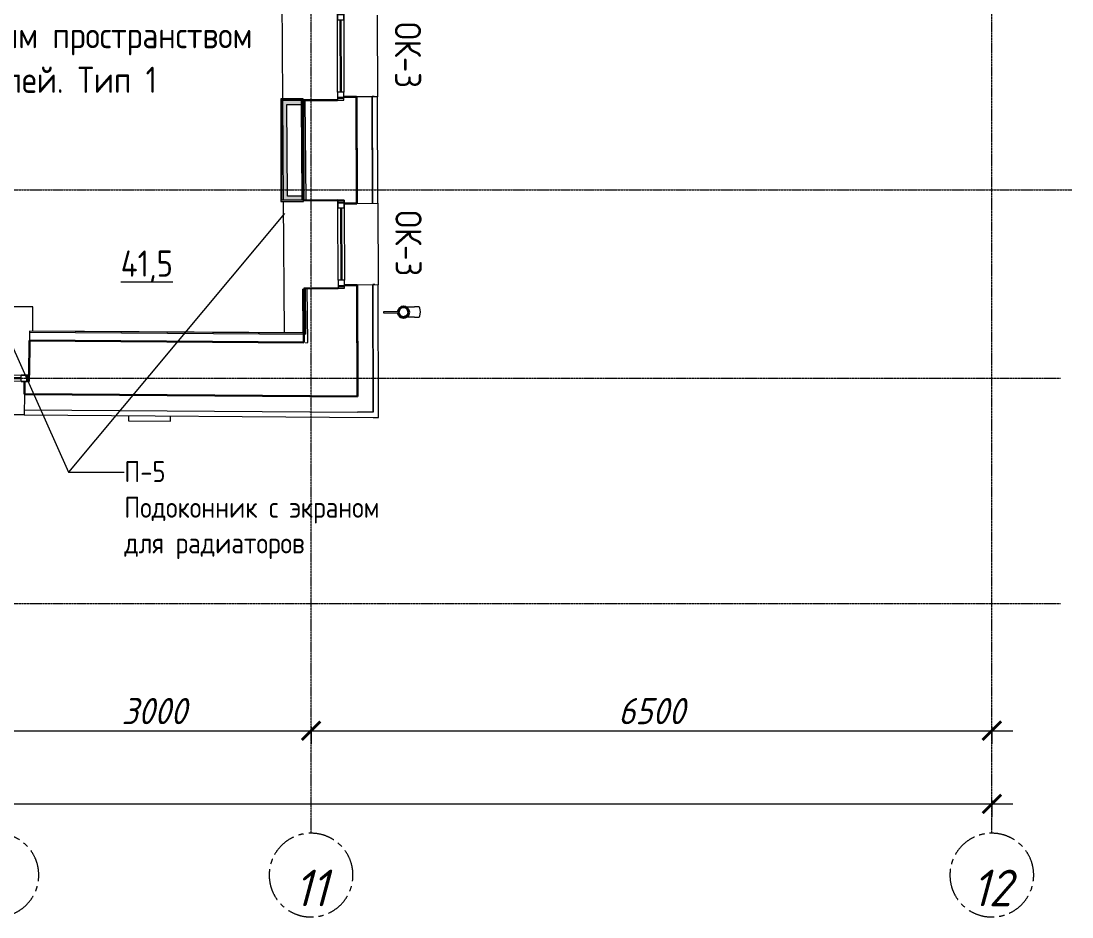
# Model space of a CAD drawing. Header units: millimetres. Extents: x 504091 to 2165846, y 135022 to 442887.
# Drawn here: x 1446230 to 1456265, y 299670 to 308230 of the extents above; entities that cross this region are included whole.
import ezdxf

# ---------------------------------------------------------------- set-up
doc = ezdxf.new("R2010")
doc.units = ezdxf.units.MM
doc.linetypes.add('ADSK_Линия сетки', pattern=[25, 20, -2.5, 0, -2.5])
doc.linetypes.add('осеваяX2', pattern=[4, 2.5, -0.5, 0.5, -0.5])
doc.layers.get('Defpoints').update_dxf_attribs({"color": 255})
for name, color, linetype, lineweight in [('_ Окна', 7, 'Continuous', 30), ('Аннотация', 7, 'Continuous', 9), ('Марки окон', 7, 'Continuous', 20), ('Марки помещений', 7, 'Continuous', 20), ('Обобщенные модели', 7, 'Continuous', 18), ('Окна', 7, 'Continuous', 18), ('Оси', 165, 'осеваяX2', 13), ('Перекрытие', 7, 'Continuous', 18), ('размеры', 7, 'Continuous', 9), ('Стены внутренние', 7, 'Continuous', 18), ('Стены наружные', 7, 'Continuous', 18), ('Стены несущие', 7, 'Continuous', 30), ('Стены отделка', 7, 'Continuous', 30), ('Стены штриховка', 7, 'Continuous', 18)]:
    doc.layers.add(name, color=color, linetype=linetype, lineweight=lineweight)
doc.styles.add('GOST 2.304_new', font='isocpeur.ttf', dxfattribs={"width": 0.9, "oblique": 15})
doc.styles.add('GOST Common_2', font='GOST_Common.ttf', dxfattribs={"width": 0.9, "height": 200})
doc.styles.add('GOST Common_6', font='GOST_Common.ttf', dxfattribs={"width": 0.9, "height": 200})
doc.dimstyles.new('SPDS 1_100', dxfattribs={"dimscale": 100, "dimtxt": 2.5, "dimasz": 1.77, "dimexe": 1.25, "dimexo": 0.625, "dimtad": 1, "dimdec": 0, "dimrnd": 0.001, "dimzin": 9, "dimtxsty": 'GOST 2.304_new', "dimblk": 'ARCHTICK', "dimcen": 2.5, "dimdle": 2, "dimclrt": 256, "dimadec": 0, "dimazin": 2, "dimtfac": 0.75, "dimtdec": 0, "dimtmove": 1, "dimatfit": 3, "dimfxl": 0, "dimtolj": 1, "dimlwd": 9, "dimlwe": 9, "dimarcsym": 0})

# ---------------------------------------------------------------- blocks, each defined once
blk = doc.blocks.new('окна_rehau_двупольное_2_фрамуги - 1460х2440 _нов_-3905278-План 1-го этажа')
at = {"layer": '_ Окна', "lineweight": 18}
for p, q in [((-750, 75), (-750, 135)), ((-750, 135), (-674, 135)), ((-674, 135), (-674, 75)), ((-38, 75), (-38, 135)), ((-38, 135), (38, 135)), ((38, 135), (38, 75)), ((674, 135), (674, 75)), ((750, 135), (674, 135)), ((750, 75), (750, 135)), ((-674, 75), (-750, 75)), ((38, 75), (-38, 75)), ((674, 75), (750, 75))]:
    blk.add_line(p, q, dxfattribs=at)
at = {"layer": '_ Окна'}
for p, q in [((-730, 75), (-730, 135)), ((-674, 105), (-38, 105)), ((38, 105), (674, 105)), ((730, 75), (730, 135))]:
    blk.add_line(p, q, dxfattribs=at)
at = {"layer": 'Окна'}
for p, q in [((-750, 135), (-750, 75)), ((-674, 135), (-750, 135)), ((-674, 135), (-38, 135)), ((38, 135), (-38, 135)), ((38, 135), (674, 135)), ((750, 135), (674, 135)), ((750, 75), (750, 135)), ((-750, 75), (-674, 75)), ((-38, 75), (-674, 75)), ((-38, 75), (38, 75)), ((674, 75), (38, 75)), ((674, 75), (750, 75))]:
    blk.add_line(p, q, dxfattribs=at)
blk = doc.blocks.new('окна_rehau_однопольное_фрамуга_сверху - 800х2240 _нов_-2056886-План 1-го этажа')
at = {"layer": '_ Окна', "lineweight": 18}
for p, q in [((-420, 75), (-420, 135)), ((-420, 135), (-344, 135)), ((-344, 135), (-344, 75)), ((344, 135), (344, 75)), ((420, 135), (344, 135)), ((420, 75), (420, 135)), ((-344, 75), (-420, 75)), ((344, 75), (420, 75))]:
    blk.add_line(p, q, dxfattribs=at)
at = {"layer": '_ Окна'}
for p, q in [((-400, 75), (-400, 135)), ((-344, 105), (344, 105)), ((400, 75), (400, 135))]:
    blk.add_line(p, q, dxfattribs=at)
at = {"layer": 'Окна'}
for p, q in [((-420, 135), (-420, 75)), ((-344, 135), (-420, 135)), ((-344, 135), (344, 135)), ((420, 135), (344, 135)), ((420, 75), (420, 135)), ((-420, 75), (-344, 75)), ((344, 75), (-344, 75)), ((344, 75), (420, 75))]:
    blk.add_line(p, q, dxfattribs=at)
blk = doc.blocks.new('Водосток - Тип 1 _карниз больше 490мм_-5165756-План 1-го этажа')
at = {"layer": 'Обобщенные модели'}
for p, q in [((75, 306), (75, 264)), ((175, 264), (175, 306)), ((120, 109), (120, -30)), ((130, -30), (130, 109)), ((120, -30), (130, -30))]:
    blk.add_line(p, q, dxfattribs=at)
at = {"layer": 'Обобщенные модели', "flags": 128}
for points in [[(75, 173), (75, 174), (75, 177), (75, 180), (75, 183), (75, 186), (75, 190), (75, 193), (75, 197), (75, 201), (75, 205), (75, 210), (75, 214), (75, 219), (75, 224), (75, 229), (75, 234), (75, 239), (75, 245), (75, 250), (75, 256), (75, 261), (75, 264)], [(175, 264), (175, 258), (175, 252), (175, 247), (175, 242), (175, 236), (175, 231), (175, 226), (175, 221), (175, 216), (175, 212), (175, 207), (175, 203), (175, 199), (175, 195), (175, 191), (175, 188), (175, 184), (175, 181), (175, 178), (175, 175), (175, 173)]]:
    blk.add_lwpolyline(points, dxfattribs=at)
at = {"layer": 'Обобщенные модели'}
for start, end in [(90, 270), (270, 90)]:
    blk.add_arc((125, 160), 52, start, end, dxfattribs=at)
at = {"layer": 'Обобщенные модели', "lineweight": 40}
for start, end in [(90, 270), (270, 90)]:
    blk.add_arc((125, 160), 50, start, end, dxfattribs=at)
at = {"layer": 'Обобщенные модели'}
for start_param, end_param in [(4.712389, 6.283185), (3.141593, 4.712389)]:
    blk.add_ellipse((125, 306), major_axis=(-50, 0), ratio=0.309017, start_param=start_param, end_param=end_param, dxfattribs=at)
blk = doc.blocks.new('Ось сетки - Круг_Ø8 мм-8258-План подвала')
at = {"layer": 'Оси', "linetype": 'ByBlock', "lineweight": 20}
for start, end in [(360, 180), (180, 360)]:
    blk.add_arc((0, 0), 4, start, end, dxfattribs=at)
blk = doc.blocks.new('_ArchTick')
at = {"color": 0, "linetype": 'ByBlock', "const_width": 0.15}
blk.add_lwpolyline([(-0.5, -0.5), (0.5, 0.5)], dxfattribs=at)
blk = doc.blocks.new('*D2797')
at = {"layer": 'Defpoints', "color": 0, "lineweight": 20, "transparency": 16777216}
for p in [(1446000, 301550), (1449000, 301550), (1449000, 301450)]:
    blk.add_point(p, dxfattribs=at)
at = {"layer": 'размеры', "color": 0, "lineweight": 9, "transparency": 16777216}
for p, q in [((1446000, 301487), (1446000, 301325)), ((1449000, 301487), (1449000, 301325)), ((1445800, 301450), (1449200, 301450))]:
    blk.add_line(p, q, dxfattribs=at)
at = {"layer": 'размеры', "color": 0, "lineweight": 9, "transparency": 16777216, "xscale": 177, "yscale": 177, "zscale": 177, "rotation": 180}
blk.add_blockref('_ArchTick', (1446000, 301450), dxfattribs=at)
at = {"layer": 'размеры', "color": 0, "lineweight": 9, "transparency": 16777216, "xscale": 177, "yscale": 177, "zscale": 177}
blk.add_blockref('_ArchTick', (1449000, 301450), dxfattribs=at)
at = {"layer": 'размеры', "lineweight": 20, "transparency": 16777216, "insert": (1447500, 301637), "char_height": 250, "width": 248.31, "attachment_point": 5, "style": 'GOST 2.304_new'}
blk.add_mtext('\\A1;3000', dxfattribs=at)
blk = doc.blocks.new('*D2798')
at = {"layer": 'Defpoints', "color": 0, "lineweight": 20, "transparency": 16777216}
for p in [(1449000, 301550), (1455500, 301550), (1455500, 301450)]:
    blk.add_point(p, dxfattribs=at)
at = {"layer": 'размеры', "color": 0, "lineweight": 9, "transparency": 16777216}
for p, q in [((1449000, 301487), (1449000, 301325)), ((1455500, 301487), (1455500, 301325)), ((1448800, 301450), (1455700, 301450))]:
    blk.add_line(p, q, dxfattribs=at)
at = {"layer": 'размеры', "color": 0, "lineweight": 9, "transparency": 16777216, "xscale": 177, "yscale": 177, "zscale": 177, "rotation": 180}
blk.add_blockref('_ArchTick', (1449000, 301450), dxfattribs=at)
at = {"layer": 'размеры', "color": 0, "lineweight": 9, "transparency": 16777216, "xscale": 177, "yscale": 177, "zscale": 177}
blk.add_blockref('_ArchTick', (1455500, 301450), dxfattribs=at)
at = {"layer": 'размеры', "lineweight": 20, "transparency": 16777216, "insert": (1452250, 301637), "char_height": 250, "width": 248.31, "attachment_point": 5, "style": 'GOST 2.304_new'}
blk.add_mtext('\\A1;6500', dxfattribs=at)
blk = doc.blocks.new('*D2805')
at = {"layer": 'Defpoints', "color": 0, "lineweight": 20, "transparency": 16777216}
for p in [(1393650, 300850), (1455500, 300850), (1455500, 300750)]:
    blk.add_point(p, dxfattribs=at)
at = {"layer": 'размеры', "color": 0, "lineweight": 9, "transparency": 16777216}
for p, q in [((1393650, 300787), (1393650, 300625)), ((1455500, 300787), (1455500, 300625)), ((1393450, 300750), (1455700, 300750))]:
    blk.add_line(p, q, dxfattribs=at)
at = {"layer": 'размеры', "color": 0, "lineweight": 9, "transparency": 16777216, "xscale": 177, "yscale": 177, "zscale": 177, "rotation": 180}
blk.add_blockref('_ArchTick', (1393650, 300750), dxfattribs=at)
at = {"layer": 'размеры', "color": 0, "lineweight": 9, "transparency": 16777216, "xscale": 177, "yscale": 177, "zscale": 177}
blk.add_blockref('_ArchTick', (1455500, 300750), dxfattribs=at)
at = {"layer": 'размеры', "lineweight": 20, "transparency": 16777216, "insert": (1424575, 300937), "char_height": 250, "width": 291.93, "attachment_point": 5, "style": 'GOST 2.304_new'}
blk.add_mtext('\\A1;61850', dxfattribs=at)

msp = doc.modelspace()

# ---------------------------------------------------------------- hatches: boundary and pattern name
at = {"layer": 'Стены внутренние'}
for points in [[(1448734.01, 306556.9896), (1448774.0112, 306556.9896), (1448767.0538, 307473.6931), (1448727.0526, 307473.6931), (1448730.7968, 306980.3637)], [(1448767.3574, 307433.6931), (1448907.3614, 307433.6931), (1448907.0574, 307473.6931), (1448767.0538, 307473.6931)], [(1448734.3136, 306516.9896), (1448915.6091, 306516.9896), (1448915.6091, 306556.9896), (1448734.01, 306556.9896)]]:
    msp.add_hatch(color=256, dxfattribs=at).paths.add_polyline_path(points)

# ---------------------------------------------------------------- linework, layer by layer
at = {"layer": 'Аннотация', "lineweight": 9}
for p, q in [((1448745.6421, 306390.1161), (1446684.0893, 303920.9611)), ((1446011.8136, 305419.9437), (1446684.0893, 303920.9611)), ((1446684.0893, 303920.9611), (1447216.3712, 303920.9611)), ((1446684.0893, 303920.9611), (1447216.3712, 303920.9611))]:
    msp.add_line(p, q, dxfattribs=at)
at = {"layer": 'Оси', "linetype": 'ADSK_Линия сетки'}
for p, q in [((1448999.8592, 300469.847), (1448999.8592, 349044.3426)), ((1455499.8592, 300469.847), (1455499.8592, 349044.3426)), ((1390035.5654, 306616.3441), (1456265.2939, 306616.3441)), ((1390035.5654, 304816.3441), (1456155.1468, 304816.3441)), ((1390035.5654, 302666.3441), (1456155.1468, 302666.3441))]:
    msp.add_line(p, q, dxfattribs=at)
at = {"layer": 'Перекрытие'}
for p, q in [((1448706.7271, 310151.7622), (1448726.9615, 307485.6931)), ((1448943.7135, 307473.9353), (1449253.5969, 307476.2872)), ((1448907.3614, 307473.6594), (1448911.799, 307473.6931)), ((1448914.0152, 306556.9896), (1448907.3614, 307433.6931)), ((1448734.4037, 306505.1144), (1448743.9205, 305251.1878)), ((1448920.7522, 305669.3336), (1448929.0992, 305669.397)), ((1448923.9353, 305249.9273), (1448920.7522, 305669.3336)), ((1446344.3977, 305498.9194), (1444684.3977, 305498.9194)), ((1446344.3977, 305267.9897), (1446344.3977, 305498.9194)), ((1446232.6502, 304846.7226), (1446308.6518, 304846.7226))]:
    msp.add_line(p, q, dxfattribs=at)
at = {"layer": 'Стены наружные'}
for p, q in [((1449631.1322, 308286.0069), (1449633.5081, 307506.0105)), ((1449603.4991, 307508.9081), (1449583.4992, 307508.8472)), ((1449583.5083, 307505.8583), (1449583.4992, 307508.8472)), ((1449603.4991, 307508.9081), (1449603.5083, 307505.9192)), ((1449636.6082, 306488.2465), (1449638.9841, 305708.2501)), ((1449608.9732, 305711.7977), (1449588.9732, 305711.7368)), ((1449588.9843, 305708.0978), (1449588.9732, 305711.7368)), ((1449608.9732, 305711.7977), (1449608.9842, 305708.1588)), ((1446260.9887, 304466.554), (1444846.0234, 304476.4619))]:
    msp.add_line(p, q, dxfattribs=at)
at = {"layer": 'Стены несущие'}
for p, q in [((1449433.509, 307505.4014), (1449313.5096, 307505.0358)), ((1449436.6092, 306487.6373), (1449433.509, 307505.4014)), ((1449433.509, 307505.4014), (1449436.4716, 306532.7883)), ((1449253.6013, 307474.8532), (1448923.6028, 307473.848)), ((1448923.6028, 307473.848), (1448926.5201, 306516.0837)), ((1448926.5201, 306516.0837), (1449256.5186, 306517.0889)), ((1449316.6097, 306487.2718), (1449436.6092, 306487.6373)), ((1449259.0772, 305677.0928), (1448929.0788, 305676.0876)), ((1448929.0788, 305676.0876), (1448930.6572, 305157.878)), ((1449438.985, 305707.6409), (1449318.9856, 305707.2754)), ((1449442.224, 304644.2834), (1449438.985, 305707.6409)), ((1449438.985, 305707.6409), (1449440.6705, 305154.3068)), ((1446310.959, 305176.2215), (1446308.6484, 304846.2296)), ((1448930.6572, 305157.878), (1446310.959, 305176.2215)), ((1446310.959, 305176.2215), (1448930.6572, 305157.878)), ((1446263.2293, 304786.5462), (1446262.3891, 304666.5491)), ((1449442.224, 304644.2834), (1446262.3891, 304666.5491))]:
    msp.add_line(p, q, dxfattribs=at)
at = {"layer": 'Стены отделка', "lineweight": 9}
for p, q in [((1448709.6091, 307483.6931), (1448709.6091, 306506.9896)), ((1448923.5914, 307485.6931), (1448711.6091, 307485.6931)), ((1448923.7147, 307473.6931), (1448923.5914, 307485.6931)), ((1449633.5081, 307506.0105), (1449433.509, 307505.4014)), ((1449636.6082, 306488.2465), (1449633.5081, 307506.0105)), ((1448721.6091, 306516.9896), (1448721.6091, 307473.6931)), ((1448721.6091, 307473.6931), (1448923.7147, 307473.6931)), ((1448727.0526, 307473.6931), (1448734.3136, 306516.9896)), ((1448774.0112, 306556.9896), (1448767.3574, 307433.6931)), ((1448767.3574, 307433.6931), (1448907.3614, 307433.6931)), ((1448907.3614, 307433.6931), (1448907.3614, 307473.6931)), ((1448933.5522, 306516.1051), (1448923.7131, 307473.8484)), ((1448953.5526, 306516.1661), (1448943.7135, 307473.9093)), ((1448711.6091, 306504.9896), (1448926.5539, 306504.9896)), ((1448933.5431, 306516.9896), (1448721.6091, 306516.9896)), ((1448915.6091, 306556.9896), (1448774.0112, 306556.9896)), ((1448915.6091, 306516.9896), (1448915.6091, 306556.9896)), ((1448921.5425, 306516.9896), (1448921.552, 306516.0686)), ((1448921.552, 306516.0686), (1448926.5201, 306516.0837)), ((1448926.5539, 306504.9896), (1448926.5201, 306516.0837)), ((1449436.4716, 306532.7883), (1449436.6092, 306487.6373)), ((1449436.6092, 306487.6373), (1449636.6082, 306488.2465)), ((1449586.4709, 306533.2452), (1449586.6085, 306488.0942)), ((1448930.1812, 305676.091), (1448934.5601, 305249.8529)), ((1448967.5136, 305157.1998), (1448962.1819, 305676.1885)), ((1449638.9841, 305708.2501), (1449438.985, 305707.6409)), ((1449642.8422, 304441.6515), (1449638.9841, 305708.2501)), ((1446311.6032, 305268.2193), (1446310.959, 305176.2215)), ((1448930.377, 305249.8822), (1446311.6032, 305268.2193)), ((1446311.5192, 305256.2196), (1448946.6848, 305237.7677)), ((1448934.5601, 305249.8529), (1448946.5616, 305249.7689)), ((1448946.5616, 305249.7689), (1448946.6848, 305237.7677)), ((1448947.5068, 305157.76), (1448947.5147, 305156.9943)), ((1448947.5147, 305156.9943), (1448967.5136, 305157.1998)), ((1449440.6705, 305154.3068), (1449442.224, 304644.2834)), ((1446262.3891, 304666.5491), (1446260.9887, 304466.554)), ((1446260.9887, 304466.554), (1449592.8371, 304443.2239)), ((1449592.6848, 304493.2262), (1449442.6809, 304494.2765)), ((1449592.6848, 304493.2262), (1449592.6848, 304493.2262)), ((1447257.315, 304459.5776), (1447256.9649, 304409.5788)), ((1447256.9649, 304409.5788), (1447656.9551, 304406.778)), ((1447656.9551, 304406.778), (1447657.3052, 304456.7768)), ((1449592.8371, 304443.2239), (1449592.8424, 304441.4992)), ((1449592.8424, 304441.4992), (1449642.8422, 304441.6515))]:
    msp.add_line(p, q, dxfattribs=at)
at = {"layer": 'Стены штриховка'}
for p, q in [((1448711.6091, 307485.6931), (1448709.6091, 307485.6931)), ((1448709.6091, 307485.6931), (1448709.6091, 307483.6931)), ((1448913.6115, 307483.6931), (1448709.6091, 307483.6931)), ((1448711.6091, 307485.6931), (1448711.6091, 306504.9896)), ((1448913.5909, 307485.6931), (1448913.6115, 307483.6931)), ((1449586.6085, 306488.0942), (1449583.5083, 307505.8583)), ((1449583.5083, 307505.8583), (1449586.4709, 306533.2452)), ((1448709.6091, 306506.9896), (1448926.5478, 306506.9896)), ((1448709.6091, 306506.9896), (1448709.6091, 306504.9896)), ((1448709.6091, 306504.9896), (1448711.6091, 306504.9896)), ((1448923.5426, 306516.9896), (1448923.552, 306516.0747)), ((1448932.1813, 305676.0971), (1448936.5603, 305249.8389)), ((1448942.1815, 305676.1275), (1448946.5616, 305249.7689)), ((1449592.6848, 304493.2262), (1449588.9843, 305708.0978)), ((1449588.9843, 305708.0978), (1449592.6848, 304493.2262)), ((1448930.3831, 305247.8821), (1446311.5892, 305266.2193)), ((1446261.3388, 304516.5528), (1449442.6809, 304494.2765))]:
    msp.add_line(p, q, dxfattribs=at)

# ---------------------------------------------------------------- block references
at = {"layer": 'Обобщенные модели', "rotation": 270.4348437794068}
msp.add_blockref('Водосток - Тип 1 _карниз больше 490мм_-5165756-План 1-го этажа', (1449721.5065, 305572.6422), dxfattribs=at)
at = {"layer": 'Окна'}
for name, p, rotation in [('окна_rehau_однопольное_фрамуга_сверху - 800х2240 _нов_-2056886-План 1-го этажа', (1449177.3223, 307894.6228), 270.1745227978507), ('окна_rehau_однопольное_фрамуга_сверху - 800х2240 _нов_-2056886-План 1-го этажа', (1449182.7983, 306096.8624), 270.1745227978507), ('окна_rehau_двупольное_2_фрамуги - 1460х2440 _нов_-3905278-План 1-го этажа', (1445559.1919, 304926.4793), 179.5988121538022)]:
    msp.add_blockref(name, p, dxfattribs=dict(at, rotation=rotation))
at = {"layer": 'Оси', "lineweight": 20, "xscale": 99.99999999999993, "yscale": 99.99999999999993, "zscale": 99.99999999999993}
for p in [(1445999.8592, 300069.847), (1448999.8592, 300069.847), (1455499.8592, 300069.847)]:
    msp.add_blockref('Ось сетки - Круг_Ø8 мм-8258-План подвала', p, dxfattribs=at)

# ---------------------------------------------------------------- texts
at = {"layer": 'Аннотация', "lineweight": 9, "insert": (1447216.3712, 304025.0844), "char_height": 200, "width": 2637, "attachment_point": 1, "line_spacing_factor": 1.022766, "style": 'GOST Common_6'}
msp.add_mtext('\\pt360,720,1080,1440,1800,2160,2520,2880,3240,3600,3960,4320,4680,5040,5400,5760,6120,6480,6840,7200,7560,7920,8280,8640,9000,9360,9720,10080,10440,10800,11160,11520;П-5\\PПодоконник с экраном для радиаторов', dxfattribs=at)
at = {"layer": 'Марки окон', "lineweight": 9, "char_height": 250, "width": 684.9, "attachment_point": 5, "rotation": 270.1745228, "line_spacing_factor": 1.022766, "style": 'GOST Common_2'}
for insert in [(1449924.7245, 307904.3312), (1449930.2005, 306106.5708)]:
    msp.add_mtext('\\pt450,900,1350,1800,2250,2700,3150,3600,4050,4500,4950,5400,5850,6300,6750,7200,7650,8100,8550,9000,9450,9900,10350,10800,11250,11700,12150,12600,13050,13500,13950,14400;ОК-3', dxfattribs=dict(at, insert=insert))
at = {"layer": 'Марки помещений', "lineweight": 9, "char_height": 250, "attachment_point": 5, "line_spacing_factor": 1.022766, "style": 'GOST Common_2'}
for s, insert, width in [('\\pt450,900,1350,1800,2250,2700,3150,3600,4050,4500,4950,5400,5850,6300,6750,7200,7650,8100,8550,9000,9450,9900,10350,10800,11250,11700,12150,12600,13050,13500,13950,14400;Кабинет с рабочим пространством\\Pдля учителей. Тип 1', (1446118.8843, 307847.7686), 4899.6), ('\\pt450,900,1350,1800,2250,2700,3150,3600,4050,4500,4950,5400,5850,6300,6750,7200,7650,8100,8550,9000,9450,9900,10350,10800,11250,11700,12150,12600,13050,13500,13950,14400;{\\L41,5}', (1447431.8239, 305883.5513), 535.5)]:
    msp.add_mtext(s, dxfattribs=dict(at, insert=insert, width=width))
at = {"layer": 'Оси', "char_height": 350, "attachment_point": 5, "line_spacing_factor": 1.022766, "style": 'GOST 2.304_new'}
for s, insert, width in [('\\pt89.999,180.0015,270.0005,359.9995,449.9985,540.001,630,719.999,810.0015,900.0005,989.9995,1079.9985,1170.001,1260,1349.999,1440.0015,1530.0005,1619.9995,1709.9985,1800.001,1890,1979.999,2070.0015,2160.0005,2249.9995,2339.9985,2430.001,2520,2609.999,2700.0015,2790.0005,2879.9995;11', (1448999.0286, 299946.9425), 315.9), ('\\pt89.999,180.0015,270.0005,359.9995,449.9985,540.001,630,719.999,810.0015,900.0005,989.9995,1079.9985,1170.001,1260,1349.999,1440.0015,1530.0005,1619.9995,1709.9985,1800.001,1890,1979.999,2070.0015,2160.0005,2249.9995,2339.9985,2430.001,2520,2609.999,2700.0015,2790.0005,2879.9995;12', (1455499.0286, 299946.9425), 387)]:
    msp.add_mtext(s, dxfattribs=dict(at, insert=insert, width=width))

# ---------------------------------------------------------------- dimensions: what is measured, and where the dimension line sits
at = {"layer": 'размеры', "lineweight": 20}
for base, p1, p2, picture, middle in [((1448999.8592, 301449.7869), (1445999.8592, 301549.7718), (1448999.8592, 301549.7718), '*D2797', (1447499.8592, 301637.2869)), ((1455499.8592, 301449.7869), (1448999.8592, 301549.7718), (1455499.8592, 301549.7718), '*D2798', (1452249.8592, 301637.2869)), ((1455499.8592, 300749.7869), (1393649.8592, 300849.7718), (1455499.8592, 300849.7718), '*D2805', (1424574.8592, 300937.2869))]:
    dim = msp.add_linear_dim(base=base, p1=p1, p2=p2, dimstyle='SPDS 1_100', dxfattribs=at)
    dim.commit()
    dim.dimension.update_dxf_attribs({"geometry": picture, "text_midpoint": middle})

doc.saveas('drawing.dxf')
